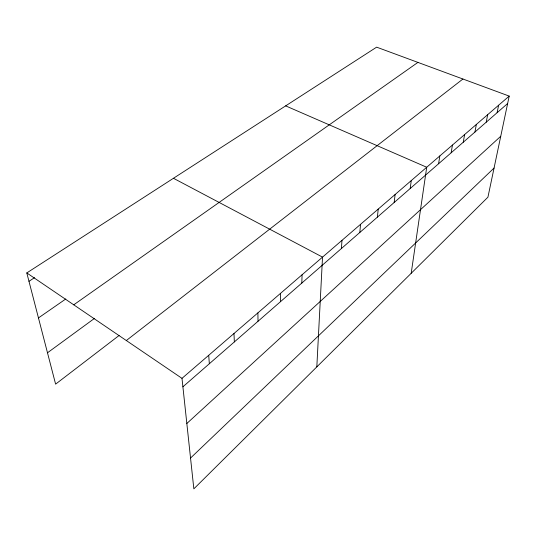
<?xml version="1.0" encoding="UTF-8"?>
<svg xmlns="http://www.w3.org/2000/svg" width="536" height="536" viewBox="0 0 536 536"><rect width="100%" height="100%" fill="white"/><g stroke="black" fill="none" stroke-linecap="round" stroke-linejoin="round"><path stroke-width="0.8" d="M280.489 301.674L280.562 293.326M301.815 283.068L302.076 274.76M316.823 366.879L322.525 257.119L173.45 178.28M341.412 248.53L341.988 240.336M359.817 232.47L360.534 224.336M377.384 217.147L378.222 209.08M394.161 202.508L395.119 194.508M410.208 188.511L411.266 180.578M411.192 273.28L426.723 167.245L285.641 105.873M438.595 163.741L439.822 155.942M451.151 152.794L452.444 145.055M463.258 142.228L464.612 134.556M474.936 132.044L476.35 124.432M486.212 122.201L487.68 114.657M497.107 112.701L498.627 105.217M509.2 96.098L487.928 197.181L193.844 488.845L181.992 378.349L26.8 272.925L376.634 47.155L509.2 96.098L181.992 378.349M190.541 458.052L494.058 168.056M186.83 423.487L500.745 136.265M182.897 386.811L507.639 103.515M126.322 340.534L462.93 79.013M119.099 335.482L55.61 384.138L26.8 272.925M47.49 352.788L94.537 318.364M73.747 304.817L417.926 62.397M38.458 317.928L65.774 298.988M28.971 281.313L34.552 277.661M208.718 355.294L209.341 363.743M233.984 333.499L234.346 341.928M257.896 312.877L258.03 321.265"/></g></svg>
